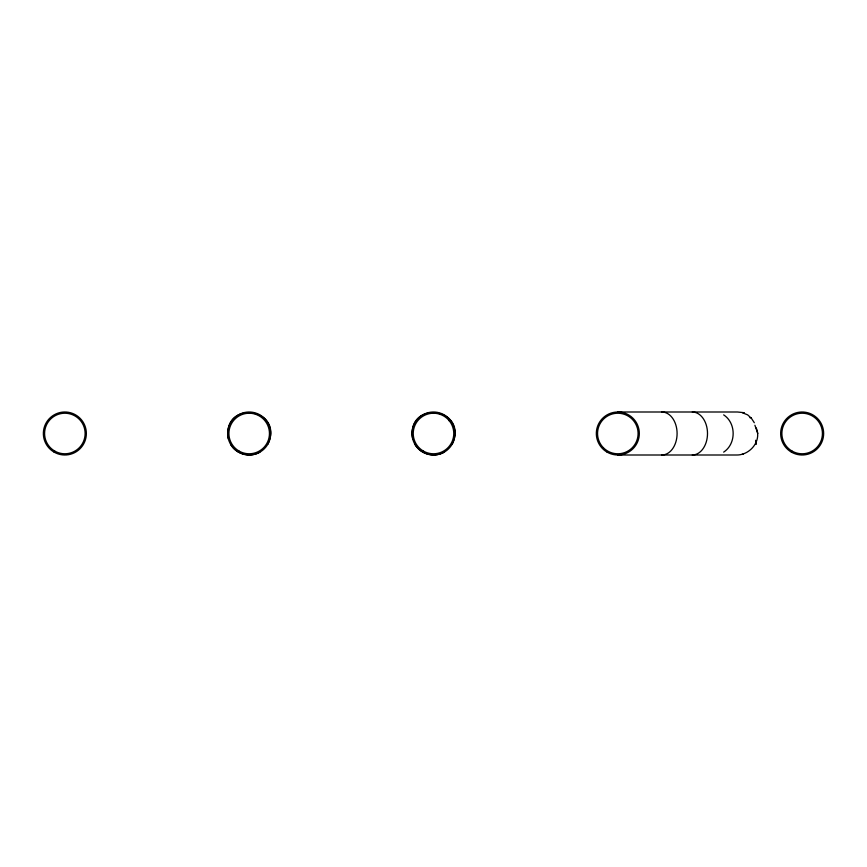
<?xml version="1.0" encoding="UTF-8"?>
<svg xmlns="http://www.w3.org/2000/svg" width="867" height="867" viewBox="0 0 867 867"><rect width="100%" height="100%" fill="white"/><g stroke="black" fill="none" stroke-linecap="round" stroke-linejoin="round"><path stroke-width="1.3" d="M756.187 427.93C762.082 440.956 749.803 455.424 736.311 455.002L617.824 455.002M267.805 444.251C284.961 407.544 221.334 399.167 228.4 439.07M452.119 444.251C469.285 407.544 405.658 399.167 412.725 439.07M723.663 452.119C736.311 443.904 736.311 423.096 723.663 414.881M230.557 444.251C236.247 454.254 249.999 457.939 259.927 452.119M414.881 444.251C420.571 454.254 434.324 457.939 444.251 452.119M617.824 411.998L737.481 411.998L744.363 412.725M749.966 417.742L751.234 417.742M755.569 444.251L756.371 444.251L755.634 440.284M742.185 454.275L743.225 454.275M436.469 453.777L439.07 454.275M252.145 453.777L254.746 454.275M742.38 412.725L747.668 414.881L751.418 418.295L754.323 422.749M754.908 425.263L757.78 433.5M448.705 418.295L448.868 420.647M692.299 411.998A21.502 15.205 -90 0 1 707.505 433.5A21.502 15.205 -90 0 1 692.299 455.002M661.889 411.998A21.502 15.205 90 0 1 677.094 433.5A21.502 15.205 90 0 1 661.889 455.002M422.749 452.119A21.502 21.502 0 0 0 455.002 433.5A21.502 21.502 0 0 0 422.749 414.881A21.502 21.502 0 0 0 422.749 452.119M423.367 451.057A20.277 20.277 0 0 0 453.777 433.5A20.277 20.277 0 0 0 423.367 415.943A20.277 20.277 0 0 0 423.367 451.057M791.398 452.119A21.502 21.502 0 0 0 823.65 433.5A21.502 21.502 0 0 0 791.398 414.881A21.502 21.502 0 0 0 791.398 452.119M792.004 451.057A20.277 20.277 0 0 0 822.425 433.5A20.277 20.277 0 0 0 792.004 415.943A20.277 20.277 0 0 0 792.004 451.057M607.073 452.119A21.502 21.502 0 0 0 639.326 433.5A21.502 21.502 0 0 0 607.073 414.881A21.502 21.502 0 0 0 607.073 452.119M603.486 447.838A20.277 20.277 0 0 0 637.408 438.745A20.277 20.277 0 0 0 612.579 413.917A20.277 20.277 0 0 0 603.486 447.838M54.101 452.119A21.502 21.502 0 0 0 86.364 433.5A21.502 21.502 0 0 0 54.101 414.881A21.502 21.502 0 0 0 54.101 452.119M54.719 451.057A20.277 20.277 0 0 0 85.129 433.5A20.277 20.277 0 0 0 54.719 415.943A20.277 20.277 0 0 0 54.719 451.057M238.425 452.119A21.502 21.502 0 0 0 270.677 433.5A21.502 21.502 0 0 0 238.425 414.881A21.502 21.502 0 0 0 238.425 452.119M239.043 451.057A20.277 20.277 0 0 0 269.453 433.5A20.277 20.277 0 0 0 239.043 415.943A20.277 20.277 0 0 0 239.043 451.057"/></g></svg>
